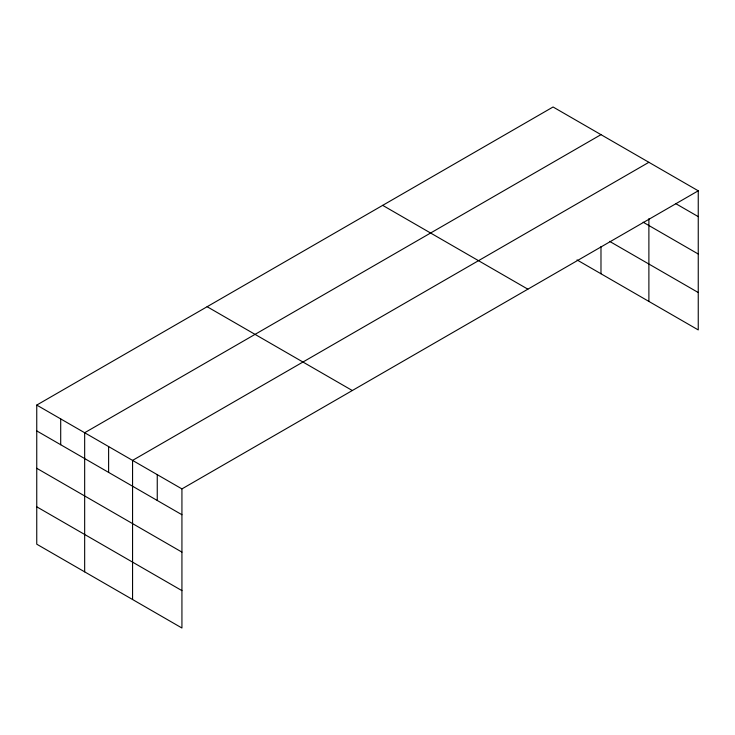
<?xml version="1.0" encoding="UTF-8"?>
<svg xmlns="http://www.w3.org/2000/svg" width="735" height="735" viewBox="0 0 735 735"><rect width="100%" height="100%" fill="white"/><g stroke="black" fill="none" stroke-linecap="round" stroke-linejoin="round"><path stroke-width="1.1" d="M698.25 190.806L553.069 106.988L36.75 405.077L36.75 544.194L181.931 628.012L181.931 488.904L698.25 190.806L698.25 329.923L577.021 259.933M600.982 134.652L84.663 432.74L84.663 571.848M648.886 162.306L132.566 460.404L132.566 599.512M675.548 203.522L698.25 216.632M643.143 222.2L698.25 254.016M609.6 241.356L698.25 292.53M382.687 205.359L527.868 289.177M207.132 306.706L352.313 390.533M36.75 405.077L181.931 488.904M36.75 430.903L181.931 514.73M36.75 468.287L181.931 552.114M36.75 506.81L181.931 590.628M648.886 218.718L648.886 301.423M600.982 246.574L600.982 273.76M157.253 474.654L157.253 500.48M108.615 446.568L108.615 472.394M60.702 418.913L60.702 444.739"/></g></svg>
